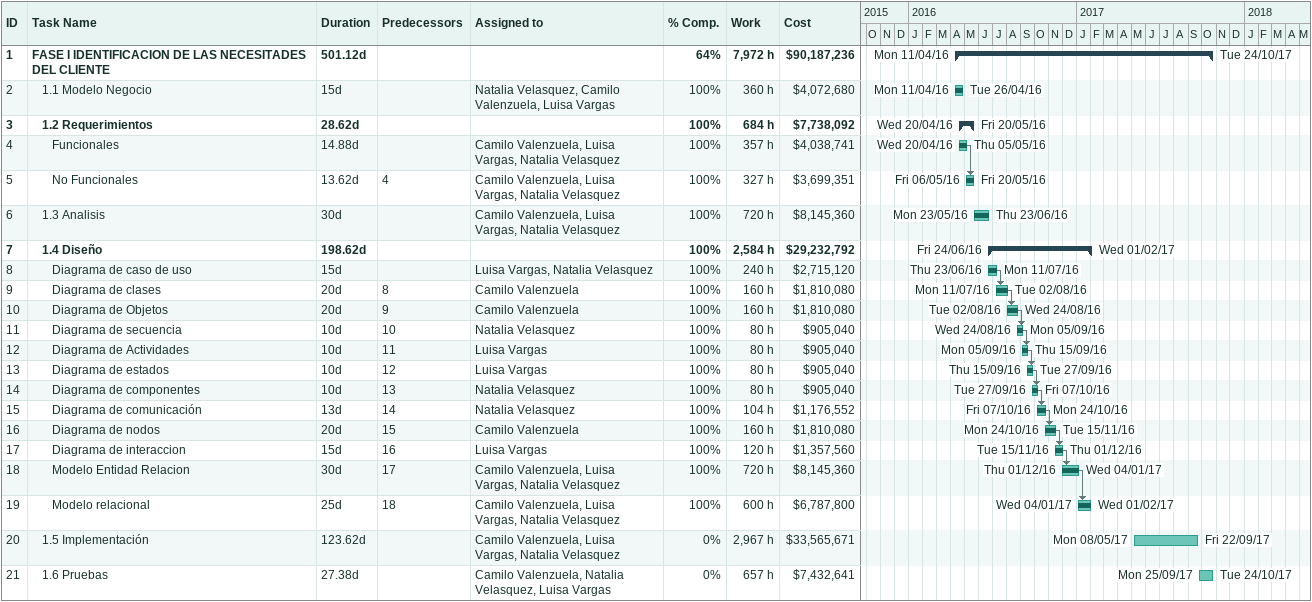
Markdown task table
| ID | Level | Task | Duration | Start | Finish | Predecessors | Resources | % complete | Work (h) | Cost ($) |
|---|---|---|---|---|---|---|---|---|---|---|
| 1 | 1 | **FASE I IDENTIFICACION DE LAS NECESITADES DEL CLIENTE** | 501.12d | 2016-04-11 | 2017-10-24 |  |  | 64 | 7972 | 90187236 |
| 2 | 2 | 1.1 Modelo Negocio | 15d | 2016-04-11 | 2016-04-26 |  | Natalia Velasquez, Camilo Valenzuela, Luisa Vargas | 100 | 360 | 4072680 |
| 3 | 2 | **1.2 Requerimientos** | 28.62d | 2016-04-20 | 2016-05-20 |  |  | 100 | 684 | 7738092 |
| 4 | 3 | Funcionales | 14.88d | 2016-04-20 | 2016-05-05 |  | Camilo Valenzuela, Luisa Vargas, Natalia Velasquez | 100 | 357 | 4038741 |
| 5 | 3 | No Funcionales | 13.62d | 2016-05-06 | 2016-05-20 | 4 | Camilo Valenzuela, Luisa Vargas, Natalia Velasquez | 100 | 327 | 3699351 |
| 6 | 2 | 1.3 Analisis | 30d | 2016-05-23 | 2016-06-23 |  | Camilo Valenzuela, Luisa Vargas, Natalia Velasquez | 100 | 720 | 8145360 |
| 7 | 2 | **1.4 Diseño** | 198.62d | 2016-06-24 | 2017-02-01 |  |  | 100 | 2584 | 29232792 |
| 8 | 3 | Diagrama de caso de uso | 15d | 2016-06-23 | 2016-07-11 |  | Luisa Vargas, Natalia Velasquez | 100 | 240 | 2715120 |
| 9 | 3 | Diagrama de clases | 20d | 2016-07-11 | 2016-08-02 | 8 | Camilo Valenzuela | 100 | 160 | 1810080 |
| 10 | 3 | Diagrama de Objetos | 20d | 2016-08-02 | 2016-08-24 | 9 | Camilo Valenzuela | 100 | 160 | 1810080 |
| 11 | 3 | Diagrama de secuencia | 10d | 2016-08-24 | 2016-09-05 | 10 | Natalia Velasquez | 100 | 80 | 905040 |
| 12 | 3 | Diagrama de Actividades | 10d | 2016-09-05 | 2016-09-15 | 11 | Luisa Vargas | 100 | 80 | 905040 |
| 13 | 3 | Diagrama de estados | 10d | 2016-09-15 | 2016-09-27 | 12 | Luisa Vargas | 100 | 80 | 905040 |
| 14 | 3 | Diagrama de componentes | 10d | 2016-09-27 | 2016-10-07 | 13 | Natalia Velasquez | 100 | 80 | 905040 |
| 15 | 3 | Diagrama de comunicación | 13d | 2016-10-07 | 2016-10-24 | 14 | Natalia Velasquez | 100 | 104 | 1176552 |
| 16 | 3 | Diagrama de nodos | 20d | 2016-10-24 | 2016-11-15 | 15 | Camilo Valenzuela | 100 | 160 | 1810080 |
| 17 | 3 | Diagrama de interaccion | 15d | 2016-11-15 | 2016-12-01 | 16 | Luisa Vargas | 100 | 120 | 1357560 |
| 18 | 3 | Modelo Entidad Relacion | 30d | 2016-12-01 | 2017-01-04 | 17 | Camilo Valenzuela, Luisa Vargas, Natalia Velasquez | 100 | 720 | 8145360 |
| 19 | 3 | Modelo relacional | 25d | 2017-01-04 | 2017-02-01 | 18 | Camilo Valenzuela, Luisa Vargas, Natalia Velasquez | 100 | 600 | 6787800 |
| 20 | 2 | 1.5 Implementación | 123.62d | 2017-05-08 | 2017-09-22 |  | Camilo Valenzuela, Luisa Vargas, Natalia Velasquez | 0 | 2967 | 33565671 |
| 21 | 2 | 1.6 Pruebas | 27.38d | 2017-09-25 | 2017-10-24 |  | Camilo Valenzuela, Natalia Velasquez, Luisa Vargas | 0 | 657 | 7432641 |
